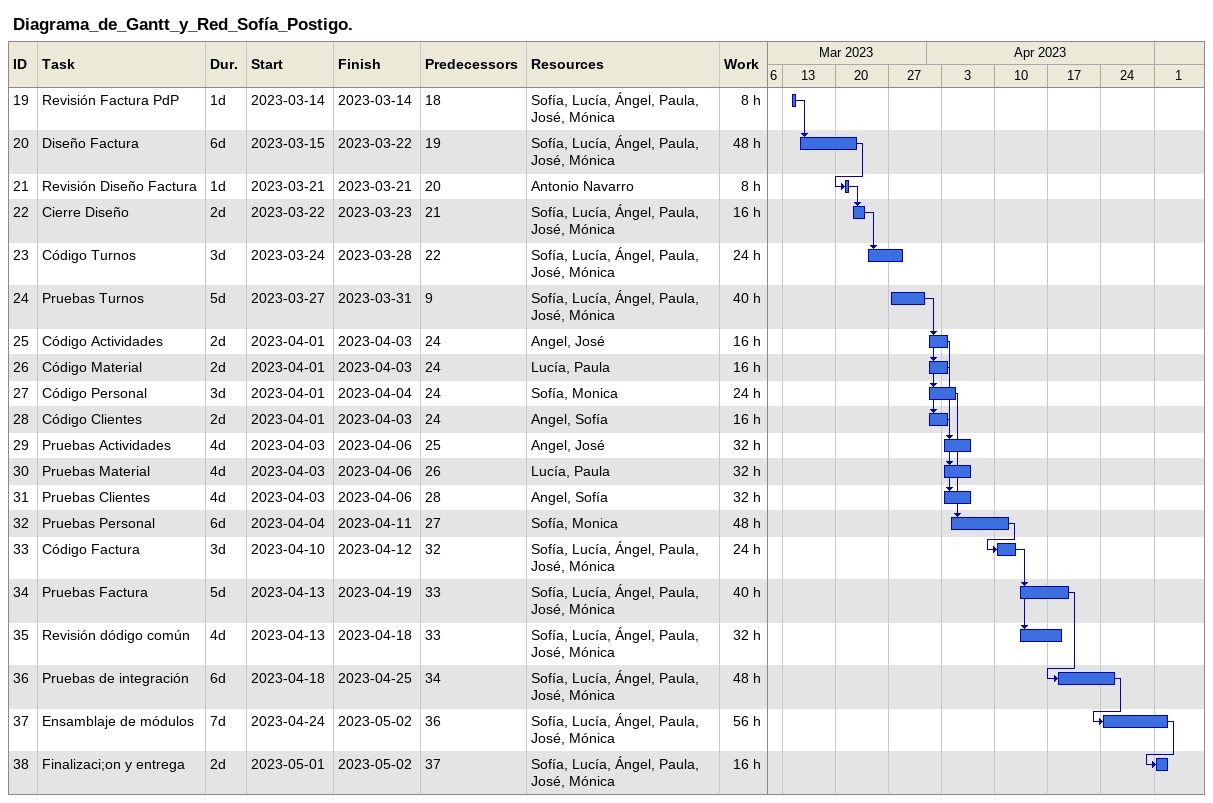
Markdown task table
Diagrama_de_Gantt_y_Red_Sofía_Postigo.

| ID | Task | Duration | Start | Finish | Predecessors | Resources | Work (h) |
|---|---|---|---|---|---|---|---|
| 19 | Revisión Factura PdP | 1d | 2023-03-14 | 2023-03-14 | 18 | Sofía, Lucía, Ángel, Paula, José, Mónica | 8 |
| 20 | Diseño Factura | 6d | 2023-03-15 | 2023-03-22 | 19 | Sofía, Lucía, Ángel, Paula, José, Mónica | 48 |
| 21 | Revisión Diseño Factura | 1d | 2023-03-21 | 2023-03-21 | 20 | Antonio Navarro | 8 |
| 22 | Cierre Diseño | 2d | 2023-03-22 | 2023-03-23 | 21 | Sofía, Lucía, Ángel, Paula, José, Mónica | 16 |
| 23 | Código Turnos | 3d | 2023-03-24 | 2023-03-28 | 22 | Sofía, Lucía, Ángel, Paula, José, Mónica | 24 |
| 24 | Pruebas Turnos | 5d | 2023-03-27 | 2023-03-31 | 9 | Sofía, Lucía, Ángel, Paula, José, Mónica | 40 |
| 25 | Código Actividades | 2d | 2023-04-01 | 2023-04-03 | 24 | Angel, José | 16 |
| 26 | Código Material | 2d | 2023-04-01 | 2023-04-03 | 24 | Lucía, Paula | 16 |
| 27 | Código Personal | 3d | 2023-04-01 | 2023-04-04 | 24 | Sofía, Monica | 24 |
| 28 | Código Clientes | 2d | 2023-04-01 | 2023-04-03 | 24 | Angel, Sofía | 16 |
| 29 | Pruebas Actividades | 4d | 2023-04-03 | 2023-04-06 | 25 | Angel, José | 32 |
| 30 | Pruebas Material | 4d | 2023-04-03 | 2023-04-06 | 26 | Lucía, Paula | 32 |
| 31 | Pruebas Clientes | 4d | 2023-04-03 | 2023-04-06 | 28 | Angel, Sofía | 32 |
| 32 | Pruebas Personal | 6d | 2023-04-04 | 2023-04-11 | 27 | Sofía, Monica | 48 |
| 33 | Código Factura | 3d | 2023-04-10 | 2023-04-12 | 32 | Sofía, Lucía, Ángel, Paula, José, Mónica | 24 |
| 34 | Pruebas Factura | 5d | 2023-04-13 | 2023-04-19 | 33 | Sofía, Lucía, Ángel, Paula, José, Mónica | 40 |
| 35 | Revisión dódigo común | 4d | 2023-04-13 | 2023-04-18 | 33 | Sofía, Lucía, Ángel, Paula, José, Mónica | 32 |
| 36 | Pruebas de integración | 6d | 2023-04-18 | 2023-04-25 | 34 | Sofía, Lucía, Ángel, Paula, José, Mónica | 48 |
| 37 | Ensamblaje de módulos | 7d | 2023-04-24 | 2023-05-02 | 36 | Sofía, Lucía, Ángel, Paula, José, Mónica | 56 |
| 38 | Finalizaci;on y entrega | 2d | 2023-05-01 | 2023-05-02 | 37 | Sofía, Lucía, Ángel, Paula, José, Mónica | 16 |
